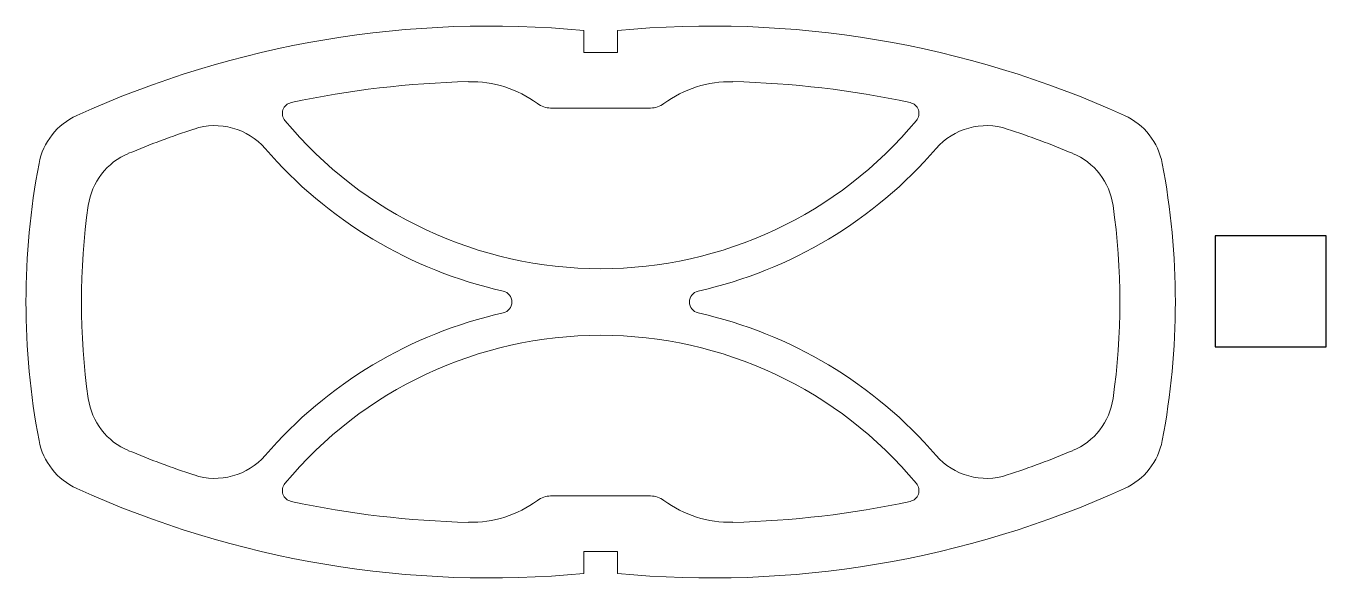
# Model space of a CAD drawing. Header units: millimetres. Extents: x -52 to 65, y -42 to 7.
import ezdxf

# ---------------------------------------------------------------- set-up
doc = ezdxf.new("R2010")
doc.units = ezdxf.units.MM

msp = doc.modelspace()

# ---------------------------------------------------------------- linework, layer by layer
at = {"color": 7, "linetype": 'Continuous', "lineweight": 15}
for p, q in [((-1.51, 5), (-1.51, 7)), ((1.51, 5), (1.51, 7)), ((1.51, 5), (-1.51, 5)), ((4.51, 0), (-4.51, 0)), ((4.51, -35), (-4.51, -35)), ((1.51, -40), (-1.51, -40)), ((-1.51, -40), (-1.51, -42)), ((1.51, -40), (1.51, -42))]:
    msp.add_line(p, q, dxfattribs=at)
msp.add_lwpolyline([(55.42, -21.53), (65.42, -21.53), (65.42, -11.53), (55.42, -11.53)], close=True)
for centre, radius, start, end in [((-10, -82.6), 90, 84.587, 114.4408), ((10, -82.6), 90, 65.5592, 95.413), ((-10, -82.6), 85, 91.2885, 102.1687), ((-11.69, -7.62), 10, 53.2706, 91.2885), ((11.69, -7.62), 10, 88.7115, 126.7294), ((10, -82.6), 85, 77.8313, 88.7115), ((-27.71, -0.49), 1, 102.1687, 219.6801), ((-4.51, 2), 2, 233.2706, 270), ((4.51, 2), 2, 270, 306.7294), ((27.71, -0.49), 1, 320.3199, 77.8313), ((-44.76, -6.13), 6, 114.4408, 169.223), ((0, 22.5), 37, 219.6801, 320.3199), ((44.76, -6.13), 6, 10.777, 65.5592), ((-10, -82.6), 85, 108.2909, 112.5301), ((-34.79, -7.59), 6, 40.8539, 108.2909), ((34.79, -7.59), 6, 71.7091, 139.1461), ((10, -82.6), 85, 67.4699, 71.7091), ((-40.27, -9.63), 6, 112.5301, 171.8941), ((0, 22.5), 40, 220.8539, 257.3196), ((0, 22.5), 40, 282.6804, 319.1461), ((40.27, -9.63), 6, 8.1059, 67.4699), ((15, -17.5), 66.83, 169.223, 190.777), ((-15, -17.5), 66.83, 349.223, 10.777), ((15, -17.5), 61.83, 171.8941, 188.1059), ((-15, -17.5), 61.83, 351.8941, 8.1059), ((-9, -17.5), 1, 282.6804, 77.3196), ((9, -17.5), 1, 102.6804, 257.3196), ((0, -57.5), 40, 102.6804, 139.1461), ((0, -57.5), 40, 40.8539, 77.3196), ((0, -57.5), 37, 39.6801, 140.3199), ((-40.27, -25.37), 6, 188.1059, 247.4699), ((40.27, -25.37), 6, 292.5301, 351.8941), ((-44.76, -28.87), 6, 190.777, 245.5592), ((44.76, -28.87), 6, 294.4408, 349.223), ((-10, 47.6), 85, 247.4699, 251.7091), ((-34.79, -27.41), 6, 251.7091, 319.1461), ((34.79, -27.41), 6, 220.8539, 288.2909), ((10, 47.6), 85, 288.2909, 292.5301), ((-27.71, -34.51), 1, 140.3199, 257.8313), ((27.71, -34.51), 1, 282.1687, 39.6801), ((-10, 47.6), 90, 245.5592, 275.413), ((-4.51, -37), 2, 90, 126.7294), ((10, 47.6), 90, 264.587, 294.4408), ((4.51, -37), 2, 53.2706, 90), ((-10, 47.6), 85, 257.8313, 268.7115), ((-11.69, -27.38), 10, 268.7115, 306.7294), ((11.69, -27.38), 10, 233.2706, 271.2885), ((10, 47.6), 85, 271.2885, 282.1687)]:
    msp.add_arc(centre, radius, start, end, dxfattribs=at)

doc.saveas('drawing.dxf')
